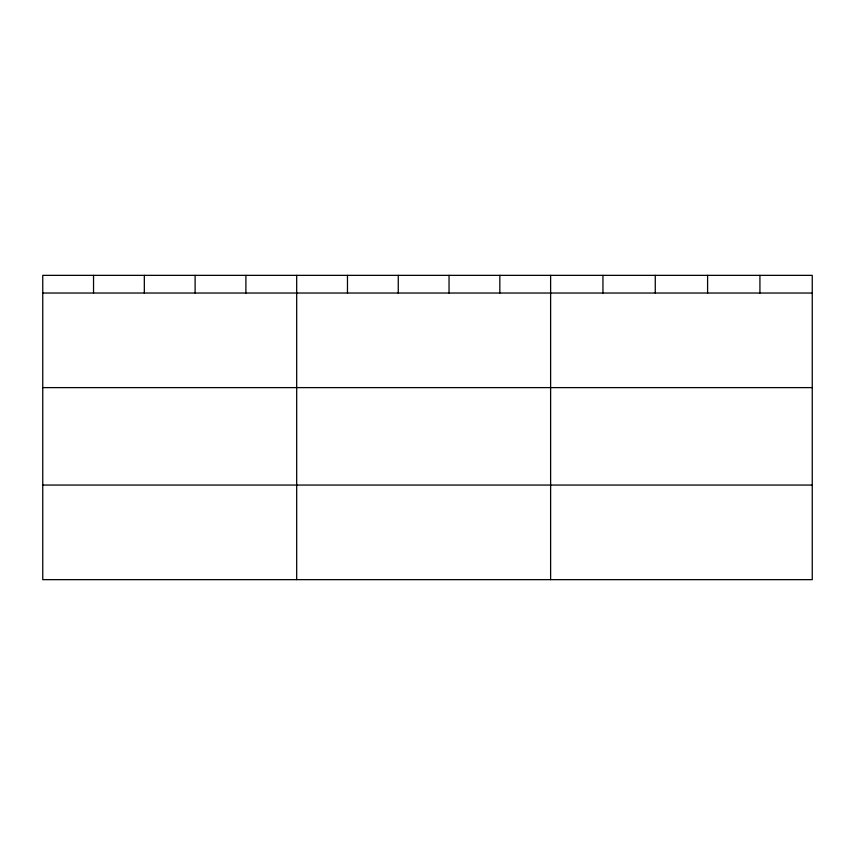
<?xml version="1.0" encoding="UTF-8"?>
<svg xmlns="http://www.w3.org/2000/svg" width="855" height="855" viewBox="0 0 855 855"><rect width="100%" height="100%" fill="white"/><g stroke="black" fill="none" stroke-linecap="round" stroke-linejoin="round"><path stroke-width="1.28" d="M812.25 293.03L812.25 579.647L42.75 579.647L42.75 275.353L812.25 275.353L812.25 293.03L42.75 293.03M42.75 387.614L812.25 387.614M42.75 485.063L812.25 485.063M759.924 275.353L759.924 293.03M707.598 275.353L707.598 293.03M655.272 275.353L655.272 293.03M602.946 275.353L602.946 293.03M550.62 275.353L550.62 579.647M499.833 275.353L499.833 293.03M449.046 275.353L449.046 293.03M398.259 275.353L398.259 293.03M347.472 275.353L347.472 293.03M296.685 275.353L296.685 579.647M245.898 275.353L245.898 293.03M195.111 275.353L195.111 293.03M144.324 275.353L144.324 293.03M93.537 275.353L93.537 293.03"/></g></svg>
